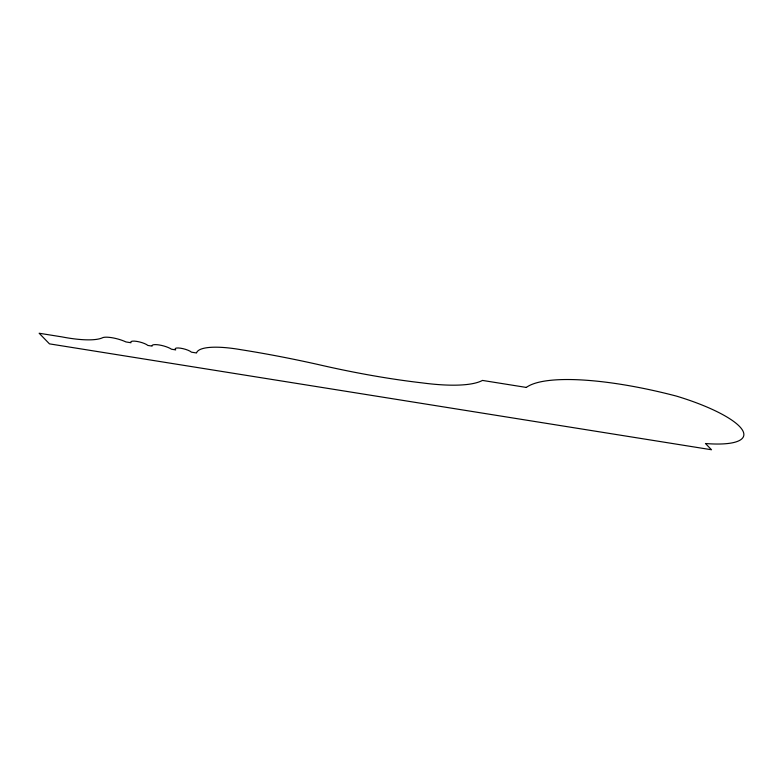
<?xml version="1.0" encoding="UTF-8"?>
<svg xmlns="http://www.w3.org/2000/svg" width="783" height="783" viewBox="0 0 783 783"><rect width="100%" height="100%" fill="white"/><g stroke="black" fill="none" stroke-linecap="round" stroke-linejoin="round"><path stroke-width="1.17" d="M526.313 387.428L482.455 380.421A114.612 28.305 14.9 0 1 422.174 382.887A278.797 68.865 14.9 0 1 318.133 364.516A340.605 84.133 14.9 0 0 241.076 349.717A63.521 15.689 14.9 0 0 196.513 352.976L191.453 352.164A8.74 2.163 14.9 0 0 180.462 348.181A8.74 2.163 14.9 0 0 175.705 349.893L171.497 349.218A10.815 2.672 14.9 0 0 159.155 344.96A10.815 2.672 14.9 0 0 152.098 346.115L147.879 345.44A9.22 2.28 14.9 0 0 136.829 341.398A9.22 2.28 14.9 0 0 131.015 342.748L125.955 341.936A15.259 3.768 14.9 0 0 102.612 337.708A56.924 14.065 14.9 0 1 61.926 336.886L39.15 333.245L49.466 343.864L711.512 449.755L705.454 443.521A86.551 21.376 14.9 0 0 742.392 430.043A86.551 21.376 14.9 0 0 676.522 396.129A152.137 37.574 14.9 0 0 526.313 387.428"/></g></svg>
